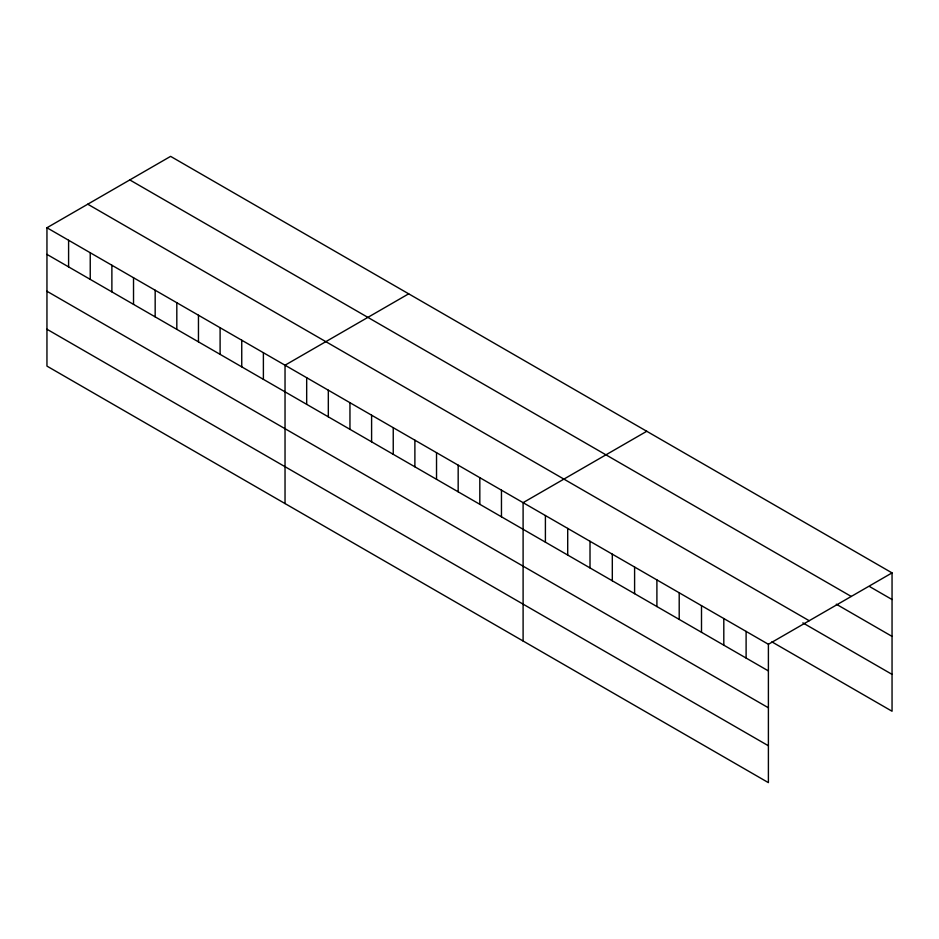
<?xml version="1.0" encoding="UTF-8"?>
<svg xmlns="http://www.w3.org/2000/svg" width="939" height="939" viewBox="0 0 939 939"><rect width="100%" height="100%" fill="white"/><g stroke="black" fill="none" stroke-linecap="round" stroke-linejoin="round"><path stroke-width="1.41" d="M46.95 227.754L768.395 644.283L768.395 782.633L46.95 366.104L46.95 227.754L170.605 156.367L892.05 572.896L892.05 711.246L771.881 641.865M408.676 293.825L285.033 365.212L285.033 503.562M646.76 431.271L523.105 502.658L523.105 641.02M768.395 644.283L892.05 572.896M869.749 586.652L892.05 599.528M129.793 179.924L851.25 596.453M836.297 604.2L892.05 636.396M87.75 204.197L809.207 620.726M802.857 622.874L892.05 674.378M46.95 254.387L768.395 670.916M46.95 291.254L768.395 707.783M46.95 329.237L768.395 745.766M746.106 631.407L746.106 658.039M723.805 618.531L723.805 645.163M701.503 605.655L701.503 632.287M679.202 592.779L679.202 619.411M656.901 579.903L656.901 606.535M634.6 567.039L634.6 593.659M612.31 554.163L612.31 580.795M590.009 541.287L590.009 567.919M567.708 528.411L567.708 555.043M545.406 515.534L545.406 542.167M501.461 490.17L501.461 516.802M479.817 477.669L479.817 504.302M458.173 465.169L458.173 491.801M436.529 452.68L436.529 479.313M414.885 440.18L414.885 466.812M393.241 427.691L393.241 454.312M371.598 415.191L371.598 441.823M349.954 402.69L349.954 429.323M328.321 390.201L328.321 416.834M306.677 377.701L306.677 404.333M263.389 352.712L263.389 379.344M241.746 340.211L241.746 366.844M220.102 327.723L220.102 354.355M198.458 315.222L198.458 341.855M176.814 302.734L176.814 329.354M155.17 290.233L155.17 316.866M133.526 277.733L133.526 304.365M111.882 265.244L111.882 291.876M90.238 252.744L90.238 279.376M68.594 240.255L68.594 266.876"/></g></svg>
